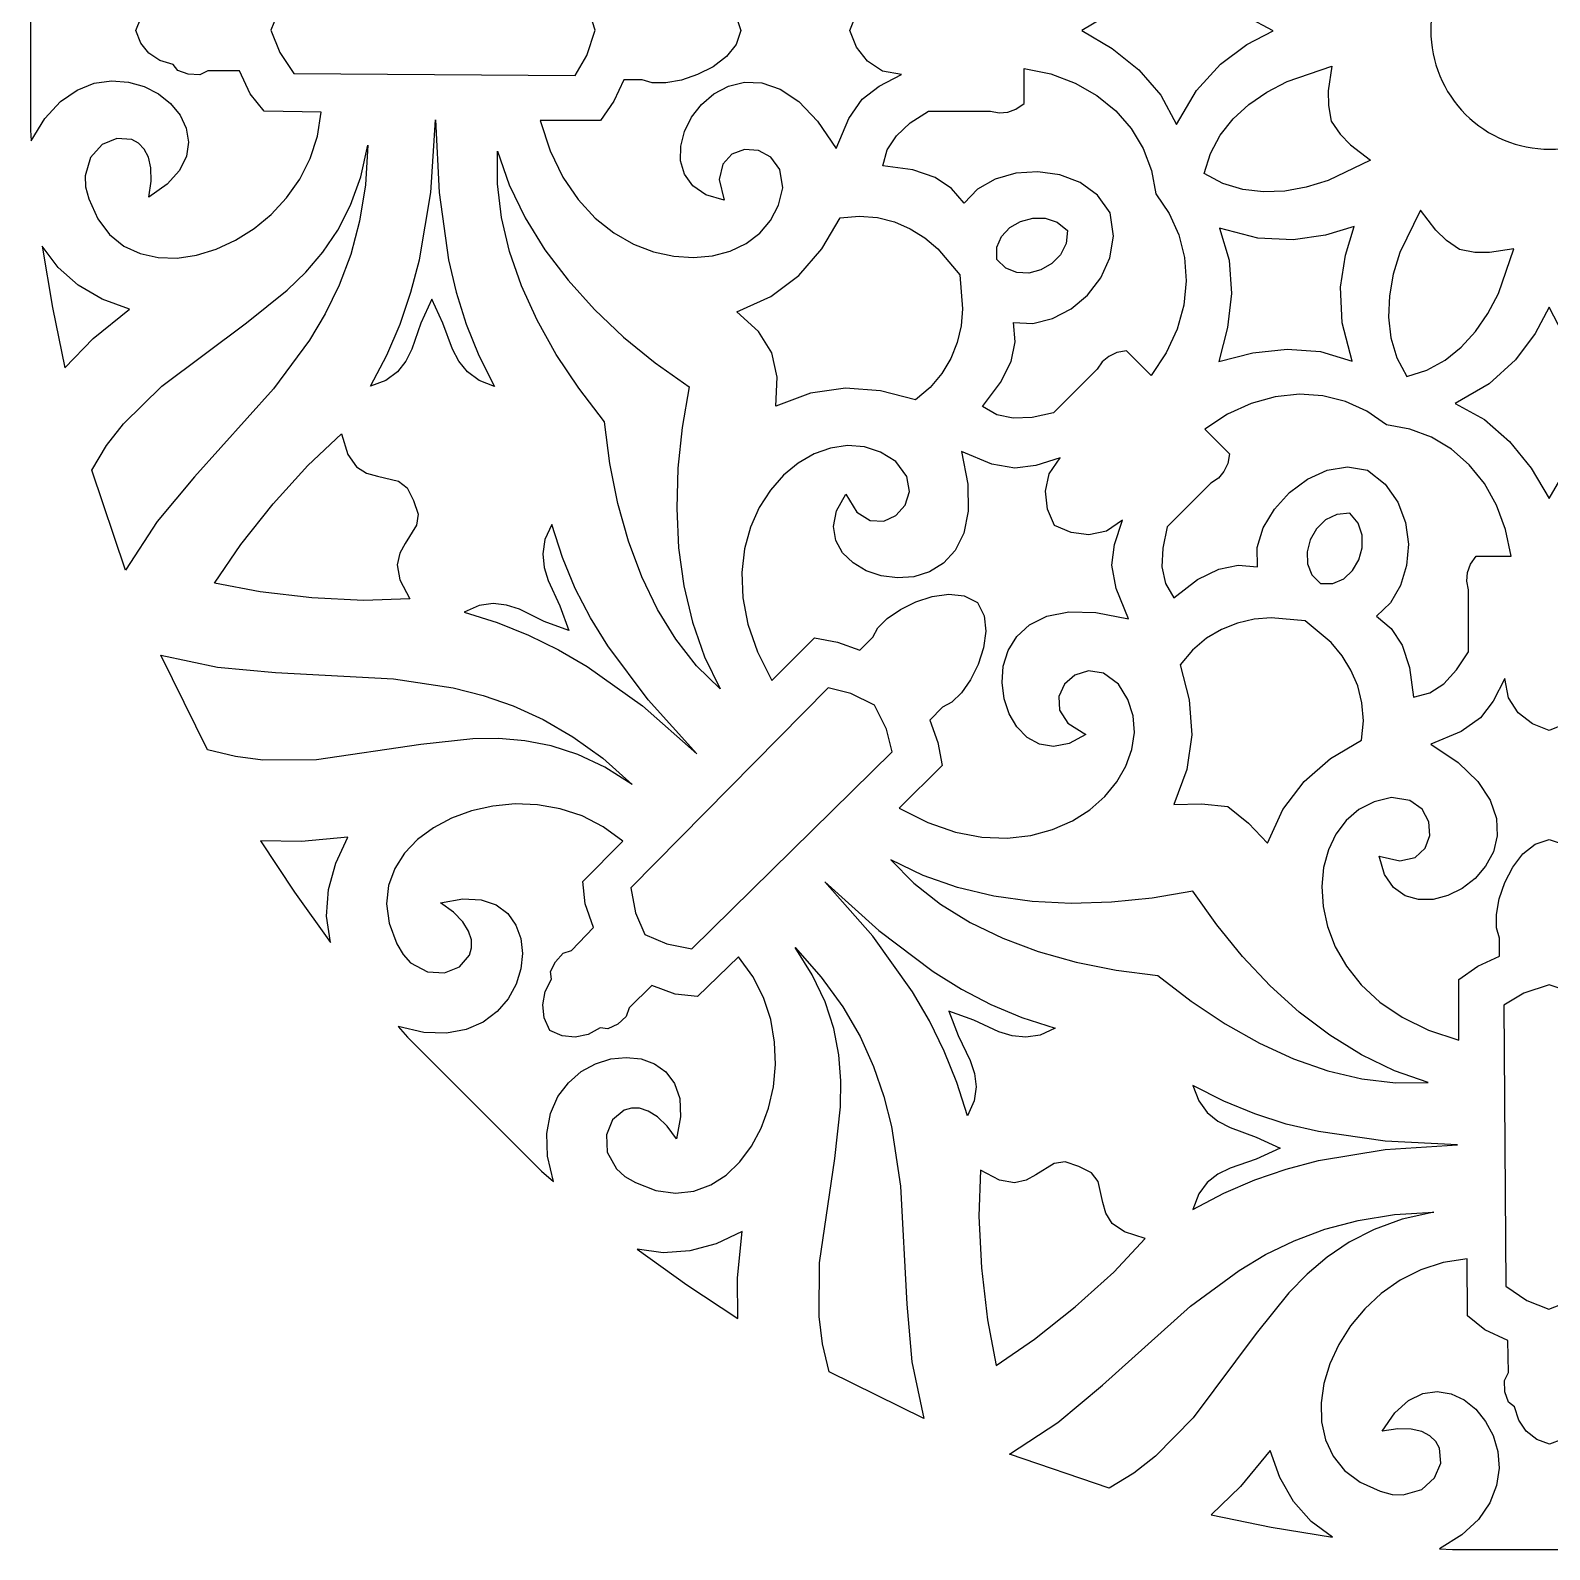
# Model space of a CAD drawing. Extents: x -550 to 550, y -550 to 550.
# Drawn here: x -200 to 0, y -200 to 0 of the extents above; entities that cross this region are included whole.
import ezdxf

# ---------------------------------------------------------------- set-up
doc = ezdxf.new("R2010")
doc.units = 0
doc.layers.add('LAYER_2', color=5, linetype='CONTINUOUS')

msp = doc.modelspace()

# ---------------------------------------------------------------- linework, layer by layer
at = {"layer": 'LAYER_2'}
msp.add_lwpolyline([(0, 15.64, 0.414214), (-15.64, 0, 0.414214), (0, -15.64, 0.414214), (15.64, 0, 0.414214)], format="xyb", close=True, dxfattribs=at)
for points in [[(-199.99, 13.34), (-200, -13.15), (-199.9, -14.54), (-198.09, -11.58), (-196.05, -9.38), (-193.86, -7.86), (-191.59, -6.97), (-189.3, -6.63), (-187.08, -6.8), (-185, -7.39), (-183.13, -8.36), (-181.54, -9.64), (-180.3, -11.17), (-179.49, -12.87), (-179.19, -14.7), (-179.45, -16.58), (-180.36, -18.46), (-181.99, -20.26), (-184.42, -21.94), (-184.11, -19.85), (-184.14, -18.11), (-184.46, -16.71), (-185.01, -15.63), (-185.76, -14.86), (-186.64, -14.37), (-188.62, -14.22), (-190.57, -15.04), (-192.1, -16.72), (-192.81, -19.14), (-192.74, -20.59), (-192.31, -22.19), (-191.14, -24.81), (-189.57, -26.87), (-187.69, -28.39), (-185.53, -29.39), (-183.18, -29.91), (-180.69, -29.97), (-178.12, -29.59), (-175.53, -28.8), (-172.99, -27.63), (-170.56, -26.09), (-168.3, -24.22), (-166.27, -22.05), (-164.54, -19.58), (-163.16, -16.87), (-162.2, -13.92), (-161.71, -10.76), (-169.21, -10.64), (-171.06, -8.34), (-172.47, -5.34), (-176.66, -5.32), (-177.71, -5.83), (-179.22, -5.78), (-180.59, -5.3), (-181.21, -4.5), (-182.96, -3.98), (-184.4, -3.02), (-185.48, -1.68), (-186.13, -0.03), (-185.48, 1.63)], [(-107.1, 1.84), (-106.47, -0.01), (-107.1, -1.85), (-108.38, -3.45), (-110.13, -4.79), (-112.17, -5.82), (-114.3, -6.54), (-116.35, -6.91), (-118.14, -6.91), (-119.47, -6.51), (-121.87, -6.5), (-123.19, -9.34), (-124.93, -11.87), (-132.9, -11.86), (-131.59, -15.86), (-129.9, -19.32), (-127.9, -22.26), (-125.64, -24.7), (-123.2, -26.65), (-120.62, -28.13), (-117.97, -29.15), (-115.31, -29.74), (-112.7, -29.91), (-110.2, -29.67), (-107.88, -29.05), (-105.79, -28.05), (-103.99, -26.71), (-102.55, -25.03), (-101.52, -23.02), (-100.96, -20.72), (-101.35, -18.31), (-102.52, -16.68), (-104.16, -15.81), (-105.98, -15.69), (-107.65, -16.31), (-108.86, -17.63), (-109.31, -19.65), (-108.67, -22.35), (-111.09, -21.64), (-112.81, -20.48), (-113.9, -18.95), (-114.41, -17.18), (-114.38, -15.26), (-113.88, -13.31), (-112.95, -11.44), (-111.64, -9.74), (-110.01, -8.34), (-108.11, -7.33), (-105.99, -6.82), (-103.7, -6.92), (-101.3, -7.74), (-98.84, -9.38), (-96.37, -11.95), (-93.93, -15.57), (-92.26, -11.58), (-90.49, -9.05), (-88.28, -7.35), (-85.3, -5.82), (-87.83, -5.35), (-89.8, -4.06), (-91.24, -2.2), (-92.14, -0.02), (-91.24, 2.17)], [(2.11, -91.27), (-0.08, -92.18), (-2.26, -91.27), (-4.13, -89.84), (-5.42, -87.86), (-5.89, -85.33), (-7.42, -88.31), (-9.12, -90.52), (-11.65, -92.29), (-15.64, -93.96), (-12.03, -96.39), (-9.45, -98.87), (-7.81, -101.33), (-6.99, -103.73), (-6.89, -106.02), (-7.4, -108.13), (-8.42, -110.03), (-9.82, -111.66), (-11.52, -112.97), (-13.4, -113.9), (-15.35, -114.4), (-17.26, -114.43), (-19.03, -113.92), (-20.56, -112.83), (-21.73, -111.11), (-22.43, -108.69), (-19.73, -109.33), (-17.71, -108.88), (-16.39, -107.67), (-15.77, -106), (-15.89, -104.19), (-16.76, -102.54), (-18.39, -101.37), (-20.8, -100.99), (-23.1, -101.54), (-25.11, -102.56), (-26.79, -104.01), (-28.14, -105.8), (-29.13, -107.89), (-29.76, -110.22), (-29.99, -112.71), (-29.83, -115.32), (-29.24, -117.98), (-28.22, -120.63), (-26.74, -123.21), (-24.79, -125.66), (-22.36, -127.91), (-19.41, -129.91), (-15.95, -131.6), (-11.95, -132.92), (-11.95, -124.95), (-9.43, -123.21), (-6.59, -121.89), (-6.6, -119.5), (-6.99, -118.16), (-6.99, -116.38), (-6.62, -114.33), (-5.9, -112.19), (-4.86, -110.16), (-3.53, -108.41), (-1.92, -107.13), (-0.08, -106.5), (1.77, -107.13)], [(1.63, -185.49), (-0.01, -186.14), (-1.68, -185.49), (-3.07, -184.41), (-4.07, -182.96), (-4.61, -181.22), (-5.41, -180.6), (-5.9, -179.23), (-5.95, -177.72), (-5.43, -176.67), (-5.52, -172.49), (-8.51, -171.07), (-10.81, -169.22), (-10.86, -161.73), (-14.02, -162.21), (-16.97, -163.17), (-19.69, -164.54), (-22.16, -166.28), (-24.34, -168.31), (-26.21, -170.56), (-27.74, -172.99), (-28.92, -175.53), (-29.71, -178.12), (-30.09, -180.69), (-30.03, -183.18), (-29.51, -185.53), (-28.51, -187.68), (-26.99, -189.57), (-24.93, -191.13), (-22.31, -192.31), (-20.72, -192.73), (-19.27, -192.81), (-16.84, -192.1), (-15.16, -190.57), (-14.34, -188.62), (-14.49, -186.64), (-14.98, -185.76), (-15.75, -185.02), (-16.83, -184.46), (-18.23, -184.14), (-19.97, -184.11), (-22.06, -184.42), (-20.38, -182), (-18.57, -180.37), (-16.69, -179.46), (-14.8, -179.19), (-12.97, -179.5), (-11.25, -180.3), (-9.71, -181.53), (-8.42, -183.12), (-7.44, -184.99), (-6.83, -187.07), (-6.65, -189.29), (-6.98, -191.57), (-7.86, -193.84), (-9.36, -196.03), (-11.55, -198.07), (-14.5, -199.88), (-12.77, -200), (12.77, -200)]]:
    msp.add_lwpolyline(points, dxfattribs=at)
for points in [[(-36.4, -0.04), (-39.87, 1.8), (-43.32, 4.37), (-46.48, 7.83), (-49.09, 12.32), (-51.16, 8.46), (-54.06, 5.15), (-57.59, 2.34), (-61.57, -0.02), (-57.59, -2.39), (-54.06, -5.21), (-51.17, -8.53), (-49.11, -12.39), (-46.48, -7.9), (-43.32, -4.44), (-39.87, -1.88)], [(-125.63, 0.01), (-126.72, 3.31), (-128.3, 5.96), (-165.31, 5.73), (-167.18, 2.94), (-168.34, 0.03), (-167.18, -2.89), (-165.31, -5.68), (-128.3, -5.95), (-126.73, -3.3)], [(-51.85, -21.53), (-50.07, -24.09), (-48.8, -26.9), (-48.06, -29.89), (-47.85, -32.99), (-48.17, -36.16), (-49.05, -39.33), (-50.47, -42.44), (-52.46, -45.44), (-55.71, -42.18), (-56.98, -42.42), (-58.04, -42.91), (-58.9, -43.64), (-59.56, -44.61), (-65.32, -50.36), (-68.13, -50.95), (-70.6, -51.05), (-72.77, -50.59), (-74.67, -49.5), (-72.27, -46.35), (-70.88, -43.57), (-70.37, -41), (-70.57, -38.47), (-68.02, -38.57), (-65.45, -37.94), (-63, -36.67), (-60.83, -34.85), (-59.07, -32.59), (-57.89, -29.96), (-57.43, -27.07), (-57.83, -24), (-59.51, -21.68), (-61.79, -20.02), (-64.47, -19), (-67.36, -18.6), (-70.26, -18.8), (-72.97, -19.57), (-75.31, -20.89), (-77.08, -22.74), (-78.72, -20.81), (-80.9, -19.35), (-83.85, -18.36), (-87.78, -17.83), (-87.2, -15.72), (-85.99, -13.86), (-84.17, -12.18), (-81.76, -10.62), (-73.62, -10.62), (-72.47, -10.84), (-71.34, -10.75), (-70.25, -10.35), (-69.18, -9.62), (-69.18, -5.02), (-65.65, -5.74), (-62.45, -6.94), (-59.59, -8.57), (-57.12, -10.58), (-55.08, -12.93), (-53.49, -15.57), (-52.4, -18.45)], [(-28.77, -11.95), (-27.57, -13.66), (-26.2, -15.07), (-23.57, -17.07), (-29.17, -19.78), (-32.03, -20.65), (-34.87, -21.16), (-37.67, -21.27), (-40.4, -20.95), (-43.01, -20.15), (-45.48, -18.86), (-44.65, -16.2), (-43.36, -13.8), (-41.65, -11.65), (-39.59, -9.76), (-37.21, -8.12), (-34.57, -6.73), (-28.69, -4.69), (-29.14, -7.95), (-29.13, -9.9)], [(-146.69, -11.78), (-146.19, -21.33), (-144.96, -30.22), (-143.96, -34.48), (-142.65, -38.66), (-140.97, -42.78), (-138.89, -46.86), (-140.92, -46.1), (-142.45, -44.97), (-143.58, -43.56), (-144.43, -41.96), (-145.72, -38.53), (-147.17, -35.38), (-148.59, -38.53), (-149.79, -41.95), (-150.59, -43.55), (-151.69, -44.96), (-153.19, -46.09), (-155.21, -46.85), (-153.09, -42.77), (-151.33, -38.66), (-149.91, -34.48), (-148.78, -30.22), (-147.3, -21.33)], [(-191.93, -57.89), (-189.97, -54.66), (-187.75, -51.78), (-182.71, -46.82), (-171.56, -38.51), (-166.21, -34.22), (-163.75, -31.83), (-161.51, -29.2), (-159.52, -26.28), (-157.84, -23), (-156.51, -19.3), (-155.58, -15.13), (-155.89, -20.33), (-156.66, -25.1), (-157.83, -29.49), (-159.35, -33.54), (-161.18, -37.3), (-163.26, -40.79), (-168, -47.18), (-178.41, -58.77), (-183.3, -64.65), (-187.47, -71.04)], [(-113.28, -46.92), (-114.21, -52.3), (-114.76, -57.65), (-114.91, -62.93), (-114.66, -68.1), (-113.97, -73.11), (-112.85, -77.91), (-111.26, -82.45), (-109.2, -86.7), (-112.29, -83.65), (-115.04, -80.14), (-117.45, -76.22), (-119.52, -71.92), (-121.26, -67.26), (-122.65, -62.29), (-123.7, -57.03), (-124.42, -51.52), (-127.8, -47.12), (-130.77, -42.65), (-133.3, -38.15), (-135.36, -33.63), (-136.94, -29.12), (-138, -24.64), (-138.52, -20.22), (-138.49, -15.88), (-136.96, -20.34), (-134.87, -24.68), (-132.27, -28.88), (-129.22, -32.9), (-125.74, -36.74), (-121.9, -40.37), (-117.73, -43.77)], [(-18.8, -45.56), (-16.15, -44.73), (-13.76, -43.43), (-11.63, -41.72), (-9.75, -39.65), (-8.13, -37.27), (-6.75, -34.62), (-4.73, -28.74), (-7.93, -29.22), (-9.84, -29.22), (-11.87, -28.86), (-13.58, -27.66), (-14.99, -26.29), (-16.99, -23.66), (-19.7, -29.26), (-20.58, -32.11), (-21.09, -34.95), (-21.21, -37.75), (-20.89, -40.48), (-20.1, -43.09)], [(-77.66, -32.2), (-77.27, -36.67), (-77.48, -38.91), (-77.98, -41.1), (-78.81, -43.2), (-79.99, -45.19), (-81.54, -47.01), (-83.5, -48.64), (-88.1, -47.45), (-92.7, -47.11), (-97.29, -47.74), (-101.87, -49.45), (-101.67, -45.65), (-102.41, -42.43), (-104.16, -39.62), (-106.99, -37.07), (-102.54, -35.04), (-98.84, -32.25), (-95.83, -28.76), (-93.41, -24.67), (-90.88, -24.44), (-88.49, -24.64), (-86.25, -25.21), (-84.18, -26.12), (-82.27, -27.31), (-80.55, -28.76)], [(-63.48, -26.34), (-63.66, -28.06), (-64.39, -29.54), (-65.55, -30.71), (-66.99, -31.54), (-68.58, -31.95), (-70.16, -31.89), (-71.6, -31.32), (-72.77, -30.18), (-72.75, -28.54), (-72.14, -27.12), (-71.05, -25.96), (-69.64, -25.14), (-68.04, -24.7), (-66.39, -24.71), (-64.82, -25.24)], [(-25.74, -25.82), (-29.5, -26.96), (-33.75, -27.58), (-38.43, -27.37), (-43.46, -26.04), (-42.19, -30.23), (-41.9, -34.62), (-42.4, -39.11), (-43.55, -43.59), (-39.06, -42.46), (-34.57, -41.96), (-30.18, -42.26), (-25.99, -43.53), (-27.31, -38.5), (-27.51, -33.82), (-26.89, -29.57)], [(-195.48, -44.43), (-191.73, -40.57), (-186.94, -36.68), (-190.53, -35.37), (-193.69, -33.55), (-196.35, -31.23), (-198.43, -28.4), (-197.11, -36.47)], [(-0.08, -36.45), (-1.92, -39.92), (-4.49, -43.36), (-7.95, -46.53), (-12.44, -49.14), (-8.58, -51.21), (-5.27, -54.1), (-2.45, -57.63), (-0.08, -61.61), (2.28, -57.63), (5.1, -54.1), (8.42, -51.21), (12.28, -49.14), (7.78, -46.53), (4.33, -43.36), (1.76, -39.92)], [(-23.96, -57.9), (-21.63, -59.76), (-19.97, -62.11), (-18.97, -64.8), (-18.59, -67.64), (-18.82, -70.46), (-19.61, -73.1), (-20.95, -75.37), (-22.81, -77.11), (-20.88, -78.75), (-19.42, -80.93), (-18.43, -83.87), (-17.9, -87.8), (-15.79, -87.23), (-13.93, -86.02), (-12.25, -84.2), (-10.68, -81.8), (-10.68, -73.66), (-10.9, -72.5), (-10.81, -71.37), (-10.41, -70.28), (-9.68, -69.22), (-5.08, -69.22), (-5.79, -65.69), (-6.98, -62.49), (-8.59, -59.64), (-10.58, -57.18), (-12.92, -55.14), (-15.54, -53.56), (-18.41, -52.48), (-21.48, -51.92), (-24.05, -50.14), (-26.85, -48.87), (-29.84, -48.13), (-32.94, -47.91), (-36.11, -48.23), (-39.28, -49.1), (-42.4, -50.52), (-45.4, -52.5), (-42.14, -55.76), (-42.38, -57.03), (-42.87, -58.09), (-43.61, -58.94), (-44.58, -59.61), (-50.34, -65.36), (-50.93, -68.17), (-51.03, -70.64), (-50.57, -72.81), (-49.49, -74.71), (-46.34, -72.31), (-43.55, -70.93), (-40.98, -70.42), (-38.45, -70.62), (-38.48, -68.07), (-37.69, -65.48), (-36.23, -63.02), (-34.24, -60.84), (-31.87, -59.08), (-29.27, -57.9), (-26.59, -57.46)], [(-149.55, -61.91), (-148.97, -63.7), (-149.15, -65.13), (-150.64, -67.54), (-151.38, -68.82), (-151.72, -70.37), (-151.37, -72.32), (-150.06, -74.85), (-156.13, -75.05), (-162.94, -74.69), (-169.74, -73.9), (-175.77, -72.76), (-172.3, -67.7), (-168.05, -62.33), (-163.48, -57.27), (-159.05, -53.12), (-158.19, -55.84), (-157.06, -57.46), (-155.73, -58.31), (-154.3, -58.7), (-151.54, -59.34), (-150.4, -60.23)], [(-65.18, -65.2), (-66.08, -63.01), (-66.38, -60.68), (-65.89, -58.37), (-64.43, -56.25), (-67.63, -57.28), (-70.39, -57.63), (-73.43, -57.1), (-77.43, -55.45), (-76.6, -59.73), (-76.53, -63.3), (-77.12, -66.2), (-78.24, -68.47), (-79.78, -70.16), (-81.64, -71.29), (-83.7, -71.92), (-85.85, -72.08), (-87.98, -71.8), (-89.96, -71.13), (-91.69, -70.11), (-93.07, -68.77), (-93.96, -67.16), (-94.27, -65.31), (-93.87, -63.26), (-92.66, -61.06), (-91.2, -63.42), (-89.46, -64.53), (-87.66, -64.61), (-86.05, -63.87), (-84.85, -62.5), (-84.29, -60.72), (-84.62, -58.74), (-86.05, -56.77), (-88.07, -55.53), (-90.21, -54.84), (-92.42, -54.66), (-94.65, -54.98), (-96.83, -55.76), (-98.91, -56.96), (-100.85, -58.55), (-102.58, -60.51), (-104.05, -62.81), (-105.2, -65.4), (-105.98, -68.27), (-106.33, -71.38), (-106.21, -74.69), (-105.55, -78.19), (-104.29, -81.83), (-102.4, -85.59), (-96.76, -79.96), (-93.74, -80.52), (-90.8, -81.6), (-89.11, -79.89), (-88.45, -78.67), (-87.19, -77.41), (-85.47, -76.23), (-83.45, -75.23), (-81.28, -74.53), (-79.1, -74.23), (-77.06, -74.46), (-75.31, -75.32), (-74.45, -77.07), (-74.23, -79.11), (-74.52, -81.29), (-75.23, -83.46), (-76.23, -85.48), (-77.42, -87.19), (-78.68, -88.45), (-79.91, -89.11), (-81.61, -90.8), (-80.53, -93.74), (-79.98, -96.76), (-85.62, -102.38), (-81.86, -104.28), (-78.22, -105.54), (-74.73, -106.21), (-71.41, -106.34), (-68.3, -105.98), (-65.43, -105.21), (-62.83, -104.06), (-60.54, -102.59), (-58.57, -100.87), (-56.97, -98.94), (-55.77, -96.85), (-54.99, -94.67), (-54.67, -92.45), (-54.84, -90.24), (-55.53, -88.1), (-56.77, -86.08), (-58.74, -84.64), (-60.72, -84.32), (-62.5, -84.87), (-63.87, -86.07), (-64.62, -87.68), (-64.54, -89.47), (-63.43, -91.22), (-61.07, -92.68), (-63.27, -93.89), (-65.32, -94.28), (-67.17, -93.97), (-68.78, -93.07), (-70.12, -91.7), (-71.14, -89.97), (-71.81, -87.98), (-72.08, -85.86), (-71.92, -83.71), (-71.3, -81.65), (-70.16, -79.8), (-68.47, -78.25), (-66.19, -77.13), (-63.29, -76.55), (-59.72, -76.63), (-55.44, -77.46), (-57.08, -73.46), (-57.62, -70.42), (-57.26, -67.66), (-56.23, -64.47), (-58.35, -65.92), (-60.66, -66.41), (-62.99, -66.11)], [(-30.15, -72.83), (-28.52, -72.81), (-27.1, -72.2), (-25.94, -71.12), (-25.11, -69.71), (-24.67, -68.11), (-24.68, -66.45), (-25.21, -64.89), (-26.3, -63.55), (-28.03, -63.72), (-29.51, -64.45), (-30.69, -65.61), (-31.51, -67.05), (-31.92, -68.64), (-31.87, -70.22), (-31.3, -71.66)], [(-112.28, -95.22), (-118.65, -88.13), (-124, -81.03), (-126.27, -77.34), (-128.26, -73.48), (-129.96, -69.4), (-131.37, -65.05), (-132.27, -67.02), (-132.55, -68.9), (-132.36, -70.7), (-131.83, -72.43), (-130.31, -75.76), (-129.12, -79.02), (-132.35, -77.8), (-135.61, -76.21), (-137.32, -75.65), (-139.09, -75.43), (-140.94, -75.69), (-142.91, -76.58), (-138.54, -77.96), (-134.41, -79.61), (-130.48, -81.53), (-126.7, -83.72), (-119.43, -88.92)], [(-42.34, -102.19), (-39.64, -104.38), (-37.15, -107), (-35.13, -102.55), (-32.33, -98.86), (-28.84, -95.85), (-24.75, -93.44), (-24.51, -90.9), (-24.7, -88.52), (-25.26, -86.29), (-26.15, -84.22), (-27.33, -82.32), (-28.76, -80.6), (-32.18, -77.72), (-36.66, -77.32), (-38.9, -77.53), (-41.09, -78.03), (-43.19, -78.85), (-45.18, -80.03), (-47.01, -81.58), (-48.64, -83.53), (-47.45, -88.14), (-47.12, -92.73), (-47.75, -97.32), (-49.47, -101.89), (-45.83, -101.81)], [(-182.82, -82.24), (-175.37, -83.82), (-167.75, -84.52), (-152.2, -85.37), (-144.33, -86.55), (-140.38, -87.56), (-136.44, -88.92), (-132.5, -90.71), (-128.57, -93), (-124.66, -95.83), (-120.76, -99.29), (-124.36, -97), (-127.91, -95.32), (-131.42, -94.19), (-134.89, -93.52), (-138.34, -93.24), (-141.76, -93.28), (-148.58, -94.02), (-162.33, -96.01), (-169.4, -96.07), (-173, -95.6), (-176.67, -94.71)], [(-88.87, -88.85), (-91.98, -87.29), (-94.97, -86.53), (-120.97, -112.86), (-120.33, -116.15), (-119.09, -119.03), (-116.21, -120.27), (-112.91, -120.92), (-86.55, -94.96), (-87.31, -91.97)], [(-131.14, -151.56), (-131.93, -148.2), (-132.03, -145.21), (-131.54, -142.6), (-130.56, -140.37), (-129.18, -138.53), (-127.49, -137.08), (-125.6, -136.04), (-123.59, -135.41), (-121.56, -135.2), (-119.61, -135.4), (-117.84, -136.04), (-116.34, -137.12), (-115.2, -138.64), (-114.52, -140.61), (-114.4, -143.03), (-114.92, -145.93), (-116.18, -144.24), (-117.43, -143.03), (-118.65, -142.26), (-119.81, -141.89), (-120.88, -141.87), (-121.84, -142.15), (-123.36, -143.44), (-124.16, -145.4), (-124.05, -147.67), (-122.84, -149.88), (-121.76, -150.86), (-120.33, -151.68), (-117.65, -152.71), (-115.08, -153.06), (-112.68, -152.8), (-110.44, -151.99), (-108.41, -150.69), (-106.61, -148.97), (-105.06, -146.89), (-103.79, -144.5), (-102.82, -141.88), (-102.19, -139.07), (-101.91, -136.15), (-102.02, -133.18), (-102.53, -130.21), (-103.48, -127.31), (-104.88, -124.55), (-106.78, -121.97), (-112.16, -127.19), (-115.1, -126.86), (-118.21, -125.75), (-121.19, -128.69), (-121.57, -129.8), (-122.67, -130.83), (-123.99, -131.45), (-124.99, -131.33), (-126.59, -132.2), (-128.3, -132.54), (-130.01, -132.35), (-131.63, -131.64), (-132.35, -130.01), (-132.56, -128.27), (-132.25, -126.53), (-131.4, -124.92), (-131.52, -123.91), (-130.89, -122.6), (-129.86, -121.5), (-128.75, -121.12), (-125.85, -118.1), (-126.97, -114.98), (-127.28, -112.05), (-122.02, -106.72), (-124.59, -104.83), (-127.35, -103.42), (-130.25, -102.47), (-133.22, -101.95), (-136.19, -101.84), (-139.11, -102.11), (-141.92, -102.74), (-144.55, -103.71), (-146.93, -104.97), (-149.02, -106.52), (-150.74, -108.32), (-152.04, -110.35), (-152.85, -112.58), (-153.12, -114.99), (-152.77, -117.55), (-151.75, -120.24), (-150.93, -121.66), (-149.95, -122.74), (-147.74, -123.95), (-145.47, -124.07), (-143.51, -123.27), (-142.21, -121.76), (-141.93, -120.79), (-141.95, -119.72), (-142.32, -118.57), (-143.09, -117.35), (-144.3, -116.1), (-145.99, -114.84), (-143.09, -114.31), (-140.66, -114.44), (-138.68, -115.13), (-137.16, -116.28), (-136.08, -117.79), (-135.44, -119.57), (-135.22, -121.53), (-135.43, -123.56), (-136.06, -125.58), (-137.1, -127.48), (-138.54, -129.17), (-140.38, -130.56), (-142.61, -131.54), (-145.23, -132.02), (-148.22, -131.92), (-151.58, -131.12), (-150.34, -132.53), (-132.7, -150.19)], [(-160.49, -120.06), (-161.01, -116.61), (-160.76, -113.11), (-159.8, -109.62), (-158.19, -106.19), (-164.3, -106.8), (-169.69, -106.69), (-165.22, -113.47)], [(-51.57, -124.43), (-47.17, -127.82), (-42.71, -130.79), (-38.21, -133.32), (-33.7, -135.38), (-29.2, -136.95), (-24.73, -138.01), (-20.31, -138.54), (-15.97, -138.51), (-20.43, -136.97), (-24.77, -134.88), (-28.95, -132.29), (-32.97, -129.24), (-36.8, -125.77), (-40.42, -121.93), (-43.81, -117.76), (-46.95, -113.31), (-52.33, -114.23), (-57.68, -114.77), (-62.97, -114.92), (-68.14, -114.66), (-73.15, -113.97), (-77.95, -112.84), (-82.49, -111.25), (-86.73, -109.18), (-83.69, -112.27), (-80.19, -115.03), (-76.27, -117.44), (-71.97, -119.52), (-67.31, -121.26), (-62.34, -122.66), (-57.08, -123.72)], [(-95.43, -112.08), (-88.32, -118.48), (-81.17, -123.9), (-77.44, -126.21), (-73.56, -128.23), (-69.46, -129.96), (-65.1, -131.37), (-67.08, -132.27), (-68.96, -132.55), (-70.76, -132.35), (-72.49, -131.82), (-75.82, -130.3), (-79.08, -129.11), (-77.86, -132.33), (-76.28, -135.6), (-75.72, -137.3), (-75.5, -139.07), (-75.76, -140.93), (-76.65, -142.9), (-78.04, -138.52), (-79.7, -134.37), (-81.65, -130.4), (-83.86, -126.59), (-89.11, -119.26)], [(-94.84, -176.58), (-95.73, -172.92), (-96.18, -169.32), (-96.11, -162.26), (-94.1, -148.52), (-93.36, -141.71), (-93.32, -138.29), (-93.59, -134.85), (-94.25, -131.38), (-95.39, -127.88), (-97.06, -124.33), (-99.34, -120.73), (-95.89, -124.62), (-93.06, -128.54), (-90.78, -132.46), (-89, -136.4), (-87.64, -140.34), (-86.64, -144.28), (-85.46, -152.14), (-84.63, -167.68), (-83.94, -175.29), (-82.38, -182.74)], [(-0.08, -125.66), (-3.39, -126.75), (-6.03, -128.33), (-5.78, -165.32), (-3, -167.2), (-0.09, -168.35), (2.84, -167.2), (5.62, -165.32), (5.87, -128.33), (3.22, -126.75)], [(-12.13, -146.71), (-21.64, -146.21), (-30.44, -144.97), (-34.67, -143.97), (-38.8, -142.65), (-42.89, -140.97), (-46.96, -138.89), (-46.2, -140.92), (-45.07, -142.45), (-43.66, -143.58), (-42.06, -144.43), (-38.63, -145.72), (-35.49, -147.17), (-38.63, -148.59), (-42.06, -149.79), (-43.66, -150.59), (-45.07, -151.68), (-46.2, -153.18), (-46.96, -155.21), (-42.89, -153.09), (-38.8, -151.34), (-34.67, -149.91), (-30.44, -148.78), (-21.64, -147.32)], [(-72.86, -175.76), (-67.8, -172.29), (-62.44, -168.04), (-57.38, -163.47), (-53.23, -159.04), (-55.95, -158.18), (-57.57, -157.05), (-58.42, -155.72), (-58.8, -154.3), (-59.43, -151.54), (-60.31, -150.41), (-61.99, -149.55), (-63.78, -148.97), (-65.21, -149.15), (-67.62, -150.64), (-68.91, -151.37), (-70.45, -151.71), (-72.41, -151.36), (-74.93, -150.04), (-75.14, -156.11), (-74.79, -162.92), (-74, -169.73)], [(-71.12, -187.42), (-64.74, -183.25), (-58.87, -178.37), (-47.28, -167.97), (-40.89, -163.24), (-37.39, -161.17), (-33.64, -159.34), (-29.59, -157.83), (-25.2, -156.66), (-20.43, -155.9), (-15.23, -155.59), (-19.4, -156.51), (-23.1, -157.84), (-26.38, -159.52), (-29.3, -161.5), (-31.93, -163.74), (-34.32, -166.19), (-38.62, -171.53), (-46.92, -182.66), (-51.87, -187.7), (-54.75, -189.93), (-57.97, -191.89)], [(-106.85, -169.58), (-106.92, -164.23), (-106.29, -158.13), (-109.71, -159.73), (-113.19, -160.68), (-116.68, -160.93), (-120.11, -160.44), (-113.58, -165.14)], [(-28.6, -198.37), (-31.41, -196.3), (-33.71, -193.65), (-35.51, -190.5), (-36.8, -186.94), (-40.68, -191.69), (-44.57, -195.42), (-36.64, -197.06)]]:
    msp.add_lwpolyline(points, close=True, dxfattribs=at)

doc.saveas('drawing.dxf')
